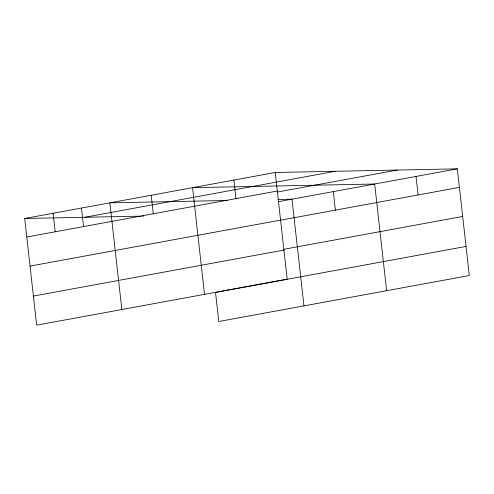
<?xml version="1.0" encoding="UTF-8"?>
<svg xmlns="http://www.w3.org/2000/svg" width="494" height="494" viewBox="0 0 494 494"><rect width="100%" height="100%" fill="white"/><g stroke="black" fill="none" stroke-linecap="round" stroke-linejoin="round"><path stroke-width="0.74" d="M275.226 172.486L287.193 279.172L36.667 325.157L24.7 218.478L275.226 172.486L457.333 168.843L469.3 275.522L218.774 321.514L215.514 292.423L466.04 246.432M84.795 217.274L335.321 171.288M26.781 237.009L277.307 191.017M277.739 191.981L397.238 170.047M278.536 201.663L457.333 168.843M30.041 266.099L280.567 220.108M280.617 220.194L459.414 187.368M283.877 249.285L462.674 216.458M33.401 296.067L283.927 250.081M227.364 200.49L109.878 202.843L121.845 309.522M278.116 199.471L291.985 199.193L303.952 305.872M24.7 218.478L140.673 216.156M142.179 216.125L143.692 216.094M415.997 176.432L418.078 194.957M386.629 290.7L374.662 184.021L192.555 187.664L204.516 294.344M333.327 191.604L335.401 210.135M233.89 180.075L235.965 198.607M151.213 195.254L153.294 213.785M81.485 208.054L83.566 226.585M53.093 213.266L55.174 231.797"/></g></svg>
